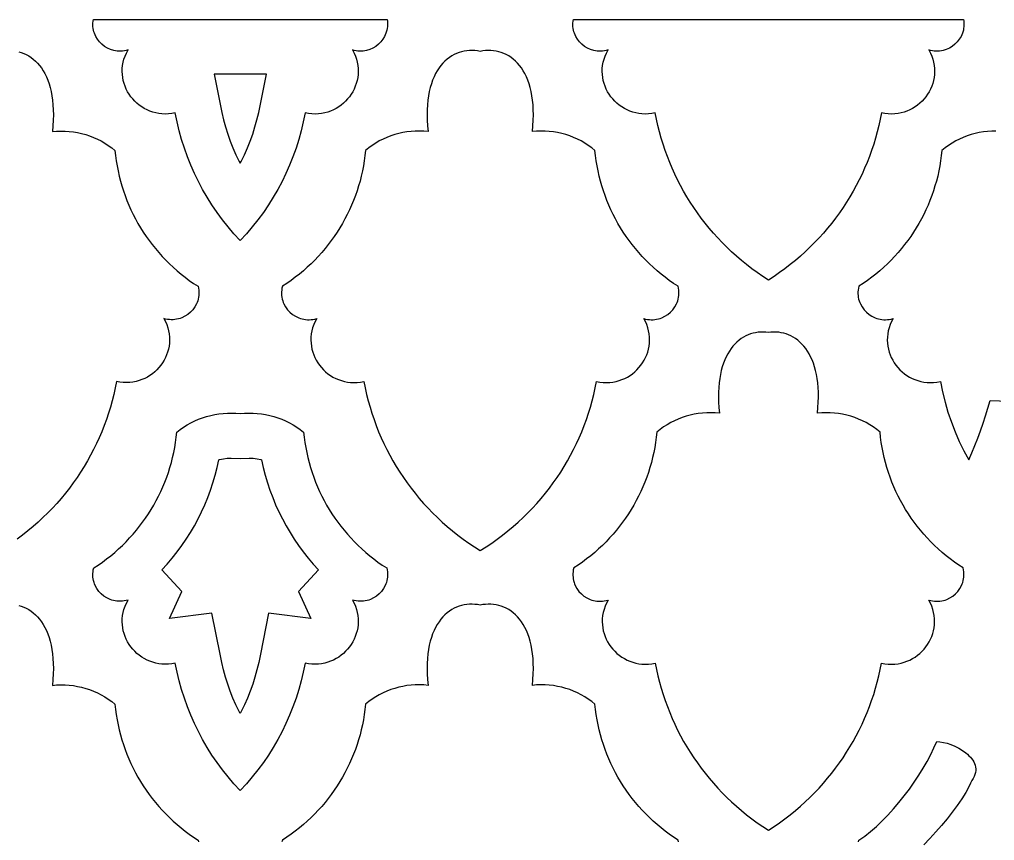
# Model space of a CAD drawing. Extents: x 50 to 3710, y -977 to -877.
# Drawn here: x 2339.7 to 2404.8, y -931.9 to -877.1 of the extents above; entities that cross this region are included whole.
import ezdxf

# ---------------------------------------------------------------- set-up
doc = ezdxf.new("R2010")
doc.units = 0
doc.layers.add('LAYER_1', color=18, linetype='CONTINUOUS')

msp = doc.modelspace()

# ---------------------------------------------------------------- linework, layer by layer
at = {"layer": 'LAYER_1'}
for points in [[(2354.417, -891.842), (2354.003, -891.391), (2353.608, -890.928), (2353.231, -890.452), (2352.872, -889.964), (2352.532, -889.464), (2352.211, -888.953), (2351.908, -888.431), (2351.626, -887.899), (2351.363, -887.356), (2351.119, -886.805), (2350.896, -886.244), (2350.692, -885.675), (2350.509, -885.098), (2350.347, -884.513), (2350.206, -883.921), (2350.085, -883.322), (2349.857, -883.364), (2349.633, -883.389), (2349.412, -883.396), (2349.196, -883.387), (2348.985, -883.362), (2348.779, -883.322), (2348.579, -883.268), (2348.385, -883.2), (2348.198, -883.119), (2348.018, -883.025), (2347.846, -882.92), (2347.683, -882.803), (2347.528, -882.675), (2347.382, -882.538), (2347.247, -882.392), (2347.122, -882.237), (2347.007, -882.074), (2346.904, -881.904), (2346.813, -881.727), (2346.734, -881.544), (2346.668, -881.356), (2346.615, -881.163), (2346.576, -880.966), (2346.552, -880.766), (2346.542, -880.563), (2346.547, -880.358), (2346.569, -880.151), (2346.606, -879.944), (2346.661, -879.736), (2346.733, -879.529), (2346.822, -879.323), (2346.93, -879.119), (2346.807, -879.152), (2346.685, -879.176), (2346.564, -879.191), (2346.443, -879.199), (2346.325, -879.198), (2346.207, -879.19), (2345.979, -879.151), (2345.761, -879.085), (2345.555, -878.992), (2345.363, -878.876), (2345.187, -878.738), (2345.029, -878.58), (2344.892, -878.404), (2344.778, -878.213), (2344.688, -878.007), (2344.653, -877.899), (2344.625, -877.789), (2344.604, -877.676), (2344.59, -877.561), (2344.585, -877.444), (2344.587, -877.325), (2344.598, -877.205), (2344.617, -877.083), (2354.417, -877.083), (2364.217, -877.083), (2364.236, -877.205), (2364.247, -877.325), (2364.249, -877.444), (2364.244, -877.561), (2364.23, -877.676), (2364.209, -877.789), (2364.146, -878.007), (2364.056, -878.213), (2363.942, -878.404), (2363.805, -878.58), (2363.647, -878.738), (2363.471, -878.876), (2363.279, -878.992), (2363.073, -879.085), (2362.855, -879.151), (2362.742, -879.174), (2362.627, -879.19), (2362.51, -879.198), (2362.391, -879.199), (2362.27, -879.191), (2362.149, -879.176), (2362.027, -879.152), (2361.904, -879.119), (2362.012, -879.323), (2362.101, -879.529), (2362.173, -879.736), (2362.228, -879.944), (2362.265, -880.151), (2362.287, -880.358), (2362.292, -880.563), (2362.282, -880.766), (2362.258, -880.966), (2362.219, -881.163), (2362.166, -881.356), (2362.1, -881.544), (2362.021, -881.727), (2361.93, -881.904), (2361.827, -882.074), (2361.712, -882.237), (2361.587, -882.392), (2361.452, -882.538), (2361.306, -882.675), (2361.152, -882.803), (2360.988, -882.92), (2360.816, -883.025), (2360.636, -883.119), (2360.449, -883.2), (2360.255, -883.268), (2360.055, -883.322), (2359.849, -883.362), (2359.638, -883.387), (2359.422, -883.396), (2359.201, -883.389), (2358.977, -883.364), (2358.749, -883.322), (2358.629, -883.921), (2358.487, -884.513), (2358.325, -885.098), (2358.142, -885.675), (2357.939, -886.244), (2357.715, -886.805), (2357.472, -887.356), (2357.208, -887.899), (2356.926, -888.431), (2356.624, -888.953), (2356.302, -889.464), (2355.962, -889.964), (2355.603, -890.452), (2355.226, -890.928), (2354.831, -891.391)], [(2389.667, -894.488), (2389.29, -894.241), (2388.922, -893.985), (2388.562, -893.722), (2388.211, -893.451), (2387.868, -893.172), (2387.534, -892.885), (2387.208, -892.591), (2386.892, -892.29), (2386.584, -891.982), (2386.285, -891.667), (2385.995, -891.345), (2385.714, -891.017), (2385.442, -890.682), (2385.18, -890.341), (2384.926, -889.994), (2384.682, -889.641), (2384.448, -889.283), (2384.223, -888.918), (2384.008, -888.548), (2383.802, -888.173), (2383.606, -887.793), (2383.42, -887.408), (2383.244, -887.019), (2383.078, -886.624), (2382.922, -886.225), (2382.776, -885.822), (2382.641, -885.415), (2382.516, -885.004), (2382.401, -884.589), (2382.296, -884.17), (2382.202, -883.748), (2382.119, -883.322), (2381.891, -883.364), (2381.667, -883.389), (2381.446, -883.396), (2381.23, -883.387), (2381.019, -883.362), (2380.813, -883.322), (2380.613, -883.268), (2380.419, -883.2), (2380.232, -883.119), (2380.052, -883.025), (2379.88, -882.92), (2379.717, -882.803), (2379.562, -882.675), (2379.416, -882.538), (2379.281, -882.392), (2379.156, -882.237), (2379.041, -882.074), (2378.938, -881.904), (2378.847, -881.727), (2378.768, -881.544), (2378.702, -881.356), (2378.649, -881.163), (2378.61, -880.966), (2378.586, -880.766), (2378.576, -880.563), (2378.581, -880.358), (2378.603, -880.151), (2378.64, -879.944), (2378.695, -879.736), (2378.767, -879.529), (2378.856, -879.323), (2378.964, -879.119), (2378.841, -879.152), (2378.719, -879.176), (2378.598, -879.191), (2378.477, -879.199), (2378.358, -879.198), (2378.241, -879.19), (2378.013, -879.151), (2377.795, -879.085), (2377.589, -878.992), (2377.397, -878.876), (2377.221, -878.738), (2377.063, -878.58), (2376.926, -878.404), (2376.812, -878.213), (2376.722, -878.007), (2376.687, -877.899), (2376.659, -877.789), (2376.638, -877.676), (2376.624, -877.561), (2376.619, -877.444), (2376.621, -877.325), (2376.632, -877.205), (2376.651, -877.083), (2402.683, -877.083), (2402.702, -877.205), (2402.712, -877.325), (2402.715, -877.444), (2402.709, -877.561), (2402.696, -877.676), (2402.675, -877.789), (2402.612, -878.007), (2402.522, -878.213), (2402.407, -878.404), (2402.27, -878.58), (2402.113, -878.738), (2401.937, -878.876), (2401.745, -878.992), (2401.539, -879.085), (2401.32, -879.151), (2401.207, -879.174), (2401.092, -879.19), (2400.975, -879.198), (2400.856, -879.199), (2400.736, -879.191), (2400.615, -879.176), (2400.492, -879.152), (2400.369, -879.119), (2400.477, -879.323), (2400.567, -879.529), (2400.639, -879.736), (2400.693, -879.944), (2400.731, -880.151), (2400.752, -880.358), (2400.758, -880.563), (2400.748, -880.766), (2400.723, -880.966), (2400.684, -881.163), (2400.632, -881.356), (2400.566, -881.544), (2400.487, -881.727), (2400.395, -881.904), (2400.292, -882.074), (2400.178, -882.237), (2400.053, -882.392), (2399.917, -882.538), (2399.772, -882.675), (2399.617, -882.803), (2399.453, -882.92), (2399.282, -883.025), (2399.102, -883.119), (2398.915, -883.2), (2398.721, -883.268), (2398.521, -883.322), (2398.315, -883.362), (2398.103, -883.387), (2397.887, -883.396), (2397.667, -883.389), (2397.442, -883.364), (2397.214, -883.322), (2397.131, -883.748), (2397.037, -884.17), (2396.933, -884.589), (2396.818, -885.004), (2396.693, -885.415), (2396.557, -885.822), (2396.411, -886.225), (2396.255, -886.624), (2396.089, -887.019), (2395.913, -887.408), (2395.727, -887.793), (2395.531, -888.173), (2395.326, -888.548), (2395.11, -888.918), (2394.886, -889.283), (2394.651, -889.641), (2394.407, -889.994), (2394.154, -890.341), (2393.891, -890.682), (2393.62, -891.017), (2393.339, -891.345), (2393.049, -891.667), (2392.75, -891.982), (2392.442, -892.29), (2392.125, -892.591), (2391.8, -892.885), (2391.465, -893.172), (2391.122, -893.451), (2390.771, -893.722), (2390.411, -893.985), (2390.043, -894.241)], [(2370.434, -879.212), (2370.256, -879.18), (2370.077, -879.159), (2369.898, -879.15), (2369.72, -879.152), (2369.543, -879.167), (2369.368, -879.193), (2369.195, -879.232), (2369.025, -879.283), (2368.857, -879.347), (2368.693, -879.423), (2368.533, -879.512), (2368.378, -879.614), (2368.227, -879.729), (2368.082, -879.857), (2367.943, -879.999), (2367.811, -880.154), (2367.685, -880.322), (2367.566, -880.504), (2367.456, -880.7), (2367.354, -880.91), (2367.26, -881.134), (2367.176, -881.373), (2367.102, -881.625), (2367.038, -881.893), (2366.984, -882.174), (2366.942, -882.471), (2366.912, -882.783), (2366.893, -883.109), (2366.887, -883.451), (2366.895, -883.808), (2366.916, -884.181), (2366.951, -884.569), (2366.668, -884.544), (2366.385, -884.534), (2366.104, -884.538), (2365.824, -884.556), (2365.545, -884.588), (2365.27, -884.634), (2364.997, -884.694), (2364.729, -884.768), (2364.464, -884.855), (2364.204, -884.956), (2363.95, -885.069), (2363.701, -885.196), (2363.458, -885.335), (2363.223, -885.488), (2362.994, -885.652), (2362.774, -885.829), (2362.738, -886.175), (2362.692, -886.519), (2362.637, -886.86), (2362.571, -887.199), (2362.496, -887.535), (2362.412, -887.868), (2362.318, -888.198), (2362.214, -888.524), (2362.102, -888.847), (2361.981, -889.167), (2361.85, -889.482), (2361.711, -889.794), (2361.563, -890.101), (2361.406, -890.404), (2361.241, -890.702), (2361.067, -890.995), (2360.886, -891.284), (2360.695, -891.567), (2360.497, -891.845), (2360.291, -892.118), (2360.077, -892.385), (2359.855, -892.646), (2359.626, -892.902), (2359.389, -893.151), (2359.144, -893.393), (2358.892, -893.629), (2358.633, -893.859), (2358.367, -894.082), (2358.094, -894.297), (2357.814, -894.505), (2357.527, -894.706), (2357.233, -894.9), (2357.205, -895.026), (2357.187, -895.151), (2357.177, -895.274), (2357.176, -895.396), (2357.183, -895.517), (2357.199, -895.634), (2357.223, -895.75), (2357.254, -895.863), (2357.292, -895.972), (2357.337, -896.079), (2357.447, -896.281), (2357.582, -896.466), (2357.739, -896.634), (2357.916, -896.78), (2358.111, -896.904), (2358.321, -897.003), (2358.431, -897.043), (2358.544, -897.075), (2358.66, -897.1), (2358.778, -897.118), (2358.898, -897.128), (2359.02, -897.13), (2359.144, -897.123), (2359.269, -897.108), (2359.395, -897.083), (2359.521, -897.05), (2359.413, -897.254), (2359.324, -897.46), (2359.252, -897.667), (2359.197, -897.874), (2359.16, -898.082), (2359.138, -898.288), (2359.133, -898.493), (2359.142, -898.696), (2359.167, -898.897), (2359.206, -899.094), (2359.259, -899.286), (2359.325, -899.475), (2359.404, -899.657), (2359.495, -899.834), (2359.598, -900.005), (2359.712, -900.167), (2359.838, -900.322), (2359.973, -900.469), (2360.119, -900.606), (2360.273, -900.733), (2360.437, -900.85), (2360.609, -900.956), (2360.789, -901.049), (2360.976, -901.13), (2361.169, -901.199), (2361.37, -901.253), (2361.576, -901.293), (2361.787, -901.318), (2362.003, -901.327), (2362.224, -901.319), (2362.448, -901.295), (2362.676, -901.253), (2362.761, -901.686), (2362.856, -902.115), (2362.963, -902.541), (2363.081, -902.962), (2363.209, -903.38), (2363.348, -903.794), (2363.497, -904.204), (2363.657, -904.609), (2363.828, -905.01), (2364.008, -905.405), (2364.199, -905.796), (2364.401, -906.182), (2364.612, -906.562), (2364.833, -906.937), (2365.064, -907.306), (2365.305, -907.669), (2365.556, -908.027), (2365.817, -908.378), (2366.087, -908.723), (2366.366, -909.061), (2366.655, -909.393), (2366.954, -909.718), (2367.261, -910.035), (2367.578, -910.346), (2367.904, -910.649), (2368.239, -910.945), (2368.583, -911.233), (2368.936, -911.513), (2369.297, -911.785), (2369.668, -912.048), (2370.047, -912.304), (2370.434, -912.551), (2370.821, -912.304), (2371.2, -912.048), (2371.571, -911.785), (2371.932, -911.513), (2372.285, -911.233), (2372.629, -910.945), (2372.964, -910.649), (2373.29, -910.346), (2373.607, -910.035), (2373.914, -909.718), (2374.213, -909.393), (2374.502, -909.061), (2374.781, -908.723), (2375.051, -908.378), (2375.312, -908.027), (2375.563, -907.669), (2375.804, -907.306), (2376.035, -906.937), (2376.256, -906.562), (2376.467, -906.182), (2376.669, -905.796), (2376.86, -905.405), (2377.04, -905.01), (2377.211, -904.609), (2377.371, -904.204), (2377.52, -903.794), (2377.659, -903.38), (2377.787, -902.962), (2377.905, -902.541), (2378.012, -902.115), (2378.107, -901.686), (2378.192, -901.253), (2378.42, -901.295), (2378.644, -901.319), (2378.865, -901.327), (2379.081, -901.318), (2379.292, -901.293), (2379.498, -901.253), (2379.699, -901.199), (2379.892, -901.13), (2380.08, -901.049), (2380.259, -900.956), (2380.431, -900.85), (2380.595, -900.733), (2380.749, -900.606), (2380.895, -900.469), (2381.03, -900.322), (2381.156, -900.167), (2381.27, -900.005), (2381.373, -899.834), (2381.464, -899.657), (2381.543, -899.475), (2381.609, -899.286), (2381.662, -899.094), (2381.701, -898.897), (2381.726, -898.696), (2381.735, -898.493), (2381.73, -898.288), (2381.709, -898.082), (2381.671, -897.874), (2381.616, -897.667), (2381.545, -897.46), (2381.455, -897.254), (2381.347, -897.05), (2381.473, -897.083), (2381.599, -897.108), (2381.724, -897.123), (2381.848, -897.13), (2381.97, -897.128), (2382.09, -897.118), (2382.208, -897.1), (2382.324, -897.075), (2382.437, -897.043), (2382.547, -897.003), (2382.757, -896.904), (2382.952, -896.78), (2383.129, -896.634), (2383.286, -896.466), (2383.421, -896.281), (2383.531, -896.079), (2383.576, -895.972), (2383.615, -895.863), (2383.646, -895.75), (2383.669, -895.634), (2383.685, -895.517), (2383.692, -895.396), (2383.691, -895.274), (2383.681, -895.151), (2383.663, -895.026), (2383.635, -894.9), (2383.341, -894.706), (2383.054, -894.505), (2382.774, -894.297), (2382.501, -894.082), (2382.235, -893.859), (2381.976, -893.629), (2381.724, -893.393), (2381.48, -893.151), (2381.242, -892.902), (2381.013, -892.646), (2380.791, -892.385), (2380.577, -892.118), (2380.371, -891.845), (2380.173, -891.567), (2379.983, -891.284), (2379.801, -890.995), (2379.627, -890.702), (2379.462, -890.404), (2379.305, -890.101), (2379.157, -889.794), (2379.018, -889.482), (2378.887, -889.167), (2378.766, -888.847), (2378.654, -888.524), (2378.55, -888.198), (2378.456, -887.868), (2378.372, -887.535), (2378.297, -887.199), (2378.231, -886.86), (2378.176, -886.519), (2378.13, -886.175), (2378.094, -885.829), (2377.874, -885.652), (2377.645, -885.488), (2377.41, -885.335), (2377.167, -885.196), (2376.919, -885.069), (2376.664, -884.956), (2376.404, -884.855), (2376.139, -884.768), (2375.871, -884.694), (2375.598, -884.634), (2375.323, -884.588), (2375.044, -884.556), (2374.764, -884.538), (2374.483, -884.534), (2374.2, -884.544), (2373.917, -884.569), (2373.952, -884.181), (2373.973, -883.808), (2373.981, -883.451), (2373.975, -883.109), (2373.957, -882.783), (2373.926, -882.471), (2373.884, -882.174), (2373.83, -881.893), (2373.766, -881.625), (2373.692, -881.373), (2373.608, -881.134), (2373.514, -880.91), (2373.412, -880.7), (2373.302, -880.504), (2373.183, -880.322), (2373.057, -880.154), (2372.925, -879.999), (2372.786, -879.857), (2372.641, -879.729), (2372.49, -879.614), (2372.335, -879.512), (2372.175, -879.423), (2372.011, -879.347), (2371.843, -879.283), (2371.673, -879.232), (2371.5, -879.193), (2371.325, -879.167), (2371.148, -879.152), (2370.97, -879.15), (2370.791, -879.159), (2370.613, -879.18)], [(2370.434, -879.212), (2370.256, -879.18), (2370.077, -879.159), (2369.898, -879.15), (2369.72, -879.152), (2369.543, -879.167), (2369.368, -879.193), (2369.195, -879.232), (2369.025, -879.283), (2368.857, -879.347), (2368.693, -879.423), (2368.533, -879.512), (2368.378, -879.614), (2368.227, -879.729), (2368.082, -879.857), (2367.943, -879.999), (2367.811, -880.154), (2367.685, -880.322), (2367.566, -880.504), (2367.456, -880.7), (2367.354, -880.91), (2367.26, -881.134), (2367.176, -881.373), (2367.102, -881.625), (2367.038, -881.893), (2366.984, -882.174), (2366.942, -882.471), (2366.912, -882.783), (2366.893, -883.109), (2366.887, -883.451), (2366.895, -883.808), (2366.916, -884.181), (2366.951, -884.569), (2366.668, -884.544), (2366.385, -884.534), (2366.104, -884.538), (2365.824, -884.556), (2365.545, -884.588), (2365.27, -884.634), (2364.997, -884.694), (2364.729, -884.768), (2364.464, -884.855), (2364.204, -884.956), (2363.95, -885.069), (2363.701, -885.196), (2363.458, -885.335), (2363.223, -885.488), (2362.994, -885.652), (2362.774, -885.829), (2362.738, -886.175), (2362.692, -886.519), (2362.637, -886.86), (2362.571, -887.199), (2362.496, -887.535), (2362.412, -887.868), (2362.318, -888.198), (2362.214, -888.524), (2362.102, -888.847), (2361.981, -889.167), (2361.85, -889.482), (2361.711, -889.794), (2361.563, -890.101), (2361.406, -890.404), (2361.241, -890.702), (2361.067, -890.995), (2360.886, -891.284), (2360.695, -891.567), (2360.497, -891.845), (2360.291, -892.118), (2360.077, -892.385), (2359.855, -892.646), (2359.626, -892.902), (2359.389, -893.151), (2359.144, -893.393), (2358.892, -893.629), (2358.633, -893.859), (2358.367, -894.082), (2358.094, -894.297), (2357.814, -894.505), (2357.527, -894.706), (2357.233, -894.9), (2357.205, -895.026), (2357.187, -895.151), (2357.177, -895.274), (2357.176, -895.396), (2357.183, -895.517), (2357.199, -895.634), (2357.223, -895.75), (2357.254, -895.863), (2357.292, -895.972), (2357.337, -896.079), (2357.447, -896.281), (2357.582, -896.466), (2357.739, -896.634), (2357.916, -896.78), (2358.111, -896.904), (2358.321, -897.003), (2358.431, -897.043), (2358.544, -897.075), (2358.66, -897.1), (2358.778, -897.118), (2358.898, -897.128), (2359.02, -897.13), (2359.144, -897.123), (2359.269, -897.108), (2359.395, -897.083), (2359.521, -897.05), (2359.413, -897.254), (2359.324, -897.46), (2359.252, -897.667), (2359.197, -897.874), (2359.16, -898.082), (2359.138, -898.288), (2359.133, -898.493), (2359.142, -898.696), (2359.167, -898.897), (2359.206, -899.094), (2359.259, -899.286), (2359.325, -899.475), (2359.404, -899.657), (2359.495, -899.834), (2359.598, -900.005), (2359.712, -900.167), (2359.838, -900.322), (2359.973, -900.469), (2360.119, -900.606), (2360.273, -900.733), (2360.437, -900.85), (2360.609, -900.956), (2360.789, -901.049), (2360.976, -901.13), (2361.169, -901.199), (2361.37, -901.253), (2361.576, -901.293), (2361.787, -901.318), (2362.003, -901.327), (2362.224, -901.319), (2362.448, -901.295), (2362.676, -901.253), (2362.761, -901.686), (2362.856, -902.115), (2362.963, -902.541), (2363.081, -902.962), (2363.209, -903.38), (2363.348, -903.794), (2363.497, -904.204), (2363.657, -904.609), (2363.828, -905.01), (2364.008, -905.405), (2364.199, -905.796), (2364.401, -906.182), (2364.612, -906.562), (2364.833, -906.937), (2365.064, -907.306), (2365.305, -907.669), (2365.556, -908.027), (2365.817, -908.378), (2366.087, -908.723), (2366.366, -909.061), (2366.655, -909.393), (2366.954, -909.718), (2367.261, -910.035), (2367.578, -910.346), (2367.904, -910.649), (2368.239, -910.945), (2368.583, -911.233), (2368.936, -911.513), (2369.297, -911.785), (2369.668, -912.048), (2370.047, -912.304), (2370.434, -912.551), (2370.821, -912.304), (2371.2, -912.048), (2371.571, -911.785), (2371.932, -911.513), (2372.285, -911.233), (2372.629, -910.945), (2372.964, -910.649), (2373.29, -910.346), (2373.607, -910.035), (2373.914, -909.718), (2374.213, -909.393), (2374.502, -909.061), (2374.781, -908.723), (2375.051, -908.378), (2375.312, -908.027), (2375.563, -907.669), (2375.804, -907.306), (2376.035, -906.937), (2376.256, -906.562), (2376.467, -906.182), (2376.669, -905.796), (2376.86, -905.405), (2377.04, -905.01), (2377.211, -904.609), (2377.371, -904.204), (2377.52, -903.794), (2377.659, -903.38), (2377.787, -902.962), (2377.905, -902.541), (2378.012, -902.115), (2378.107, -901.686), (2378.192, -901.253), (2378.42, -901.295), (2378.644, -901.319), (2378.865, -901.327), (2379.081, -901.318), (2379.292, -901.293), (2379.498, -901.253), (2379.699, -901.199), (2379.892, -901.13), (2380.08, -901.049), (2380.259, -900.956), (2380.431, -900.85), (2380.595, -900.733), (2380.749, -900.606), (2380.895, -900.469), (2381.03, -900.322), (2381.156, -900.167), (2381.27, -900.005), (2381.373, -899.834), (2381.464, -899.657), (2381.543, -899.475), (2381.609, -899.286), (2381.662, -899.094), (2381.701, -898.897), (2381.726, -898.696), (2381.735, -898.493), (2381.73, -898.288), (2381.709, -898.082), (2381.671, -897.874), (2381.616, -897.667), (2381.545, -897.46), (2381.455, -897.254), (2381.347, -897.05), (2381.473, -897.083), (2381.599, -897.108), (2381.724, -897.123), (2381.848, -897.13), (2381.97, -897.128), (2382.09, -897.118), (2382.208, -897.1), (2382.324, -897.075), (2382.437, -897.043), (2382.547, -897.003), (2382.757, -896.904), (2382.952, -896.78), (2383.129, -896.634), (2383.286, -896.466), (2383.421, -896.281), (2383.531, -896.079), (2383.576, -895.972), (2383.615, -895.863), (2383.646, -895.75), (2383.669, -895.634), (2383.685, -895.517), (2383.692, -895.396), (2383.691, -895.274), (2383.681, -895.151), (2383.663, -895.026), (2383.635, -894.9), (2383.341, -894.706), (2383.054, -894.505), (2382.774, -894.297), (2382.501, -894.082), (2382.235, -893.859), (2381.976, -893.629), (2381.724, -893.393), (2381.48, -893.151), (2381.242, -892.902), (2381.013, -892.646), (2380.791, -892.385), (2380.577, -892.118), (2380.371, -891.845), (2380.173, -891.567), (2379.983, -891.284), (2379.801, -890.995), (2379.627, -890.702), (2379.462, -890.404), (2379.305, -890.101), (2379.157, -889.794), (2379.018, -889.482), (2378.887, -889.167), (2378.766, -888.847), (2378.654, -888.524), (2378.55, -888.198), (2378.456, -887.868), (2378.372, -887.535), (2378.297, -887.199), (2378.231, -886.86), (2378.176, -886.519), (2378.13, -886.175), (2378.094, -885.829), (2377.874, -885.652), (2377.645, -885.488), (2377.41, -885.335), (2377.167, -885.196), (2376.919, -885.069), (2376.664, -884.956), (2376.404, -884.855), (2376.139, -884.768), (2375.871, -884.694), (2375.598, -884.634), (2375.323, -884.588), (2375.044, -884.556), (2374.764, -884.538), (2374.483, -884.534), (2374.2, -884.544), (2373.917, -884.569), (2373.952, -884.181), (2373.973, -883.808), (2373.981, -883.451), (2373.975, -883.109), (2373.957, -882.783), (2373.926, -882.471), (2373.884, -882.174), (2373.83, -881.893), (2373.766, -881.625), (2373.692, -881.373), (2373.608, -881.134), (2373.514, -880.91), (2373.412, -880.7), (2373.302, -880.504), (2373.183, -880.322), (2373.057, -880.154), (2372.925, -879.999), (2372.786, -879.857), (2372.641, -879.729), (2372.49, -879.614), (2372.335, -879.512), (2372.175, -879.423), (2372.011, -879.347), (2371.843, -879.283), (2371.673, -879.232), (2371.5, -879.193), (2371.325, -879.167), (2371.148, -879.152), (2370.97, -879.15), (2370.791, -879.159), (2370.613, -879.18)], [(2354.417, -886.682), (2354.485, -886.556), (2354.701, -886.111), (2354.901, -885.658), (2355.085, -885.198), (2355.252, -884.73), (2355.402, -884.255), (2355.536, -883.773), (2355.652, -883.285), (2355.762, -882.739), (2356.165, -880.737), (2354.417, -880.737), (2352.669, -880.737), (2353.072, -882.739), (2353.182, -883.285), (2353.298, -883.773), (2353.432, -884.255), (2353.583, -884.73), (2353.75, -885.198), (2353.933, -885.658), (2354.133, -886.111), (2354.349, -886.556)], [(2389.667, -931.222), (2390.043, -930.975), (2390.411, -930.72), (2390.771, -930.456), (2391.123, -930.185), (2391.465, -929.906), (2391.8, -929.62), (2392.125, -929.326), (2392.442, -929.025), (2392.75, -928.717), (2393.049, -928.402), (2393.339, -928.08), (2393.62, -927.751), (2393.892, -927.417), (2394.154, -927.076), (2394.407, -926.729), (2394.651, -926.376), (2394.886, -926.017), (2395.111, -925.653), (2395.326, -925.283), (2395.532, -924.908), (2395.727, -924.528), (2395.913, -924.143), (2396.089, -923.753), (2396.255, -923.359), (2396.411, -922.96), (2396.557, -922.557), (2396.693, -922.149), (2396.818, -921.738), (2396.933, -921.323), (2397.038, -920.904), (2397.131, -920.482), (2397.215, -920.057), (2397.442, -920.099), (2397.667, -920.123), (2397.887, -920.131), (2398.104, -920.121), (2398.315, -920.097), (2398.521, -920.057), (2398.721, -920.002), (2398.915, -919.934), (2399.102, -919.853), (2399.282, -919.759), (2399.454, -919.654), (2399.617, -919.537), (2399.772, -919.41), (2399.917, -919.273), (2400.053, -919.126), (2400.178, -918.971), (2400.293, -918.808), (2400.396, -918.638), (2400.487, -918.461), (2400.566, -918.279), (2400.632, -918.09), (2400.685, -917.898), (2400.724, -917.701), (2400.748, -917.5), (2400.758, -917.297), (2400.752, -917.092), (2400.731, -916.886), (2400.693, -916.678), (2400.639, -916.471), (2400.567, -916.264), (2400.477, -916.058), (2400.369, -915.854), (2400.496, -915.887), (2400.622, -915.911), (2400.747, -915.927), (2400.87, -915.933), (2400.992, -915.932), (2401.113, -915.922), (2401.231, -915.904), (2401.346, -915.879), (2401.459, -915.847), (2401.57, -915.807), (2401.78, -915.708), (2401.974, -915.584), (2402.151, -915.438), (2402.308, -915.27), (2402.443, -915.085), (2402.553, -914.883), (2402.599, -914.776), (2402.637, -914.666), (2402.668, -914.554), (2402.691, -914.438), (2402.707, -914.32), (2402.715, -914.2), (2402.714, -914.078), (2402.704, -913.955), (2402.685, -913.83), (2402.657, -913.704), (2402.364, -913.51), (2402.077, -913.309), (2401.797, -913.101), (2401.524, -912.886), (2401.257, -912.663), (2400.998, -912.433), (2400.747, -912.197), (2400.502, -911.954), (2400.265, -911.705), (2400.035, -911.45), (2399.814, -911.189), (2399.6, -910.922), (2399.393, -910.649), (2399.195, -910.371), (2399.005, -910.088), (2398.823, -909.799), (2398.65, -909.506), (2398.484, -909.207), (2398.328, -908.905), (2398.18, -908.597), (2398.04, -908.286), (2397.91, -907.971), (2397.789, -907.651), (2397.676, -907.328), (2397.573, -907.002), (2397.479, -906.672), (2397.394, -906.339), (2397.319, -906.003), (2397.254, -905.664), (2397.198, -905.323), (2397.152, -904.979), (2397.116, -904.633), (2396.896, -904.456), (2396.668, -904.291), (2396.432, -904.139), (2396.19, -904), (2395.941, -903.873), (2395.686, -903.76), (2395.427, -903.659), (2395.162, -903.572), (2394.893, -903.498), (2394.621, -903.438), (2394.345, -903.392), (2394.067, -903.36), (2393.787, -903.341), (2393.505, -903.338), (2393.223, -903.348), (2392.94, -903.373), (2392.974, -902.999), (2392.995, -902.639), (2393.003, -902.294), (2392.999, -901.963), (2392.983, -901.646), (2392.956, -901.343), (2392.918, -901.053), (2392.87, -900.778), (2392.811, -900.516), (2392.743, -900.268), (2392.666, -900.033), (2392.579, -899.811), (2392.485, -899.603), (2392.382, -899.407), (2392.272, -899.225), (2392.155, -899.055), (2392.031, -898.898), (2391.901, -898.753), (2391.765, -898.621), (2391.624, -898.501), (2391.478, -898.394), (2391.327, -898.298), (2391.173, -898.215), (2391.014, -898.143), (2390.853, -898.083), (2390.688, -898.034), (2390.521, -897.997), (2390.353, -897.971), (2390.182, -897.957), (2390.011, -897.953), (2389.839, -897.961), (2389.667, -897.979), (2389.495, -897.961), (2389.323, -897.953), (2389.151, -897.957), (2388.981, -897.971), (2388.812, -897.997), (2388.646, -898.034), (2388.481, -898.083), (2388.32, -898.143), (2388.161, -898.215), (2388.006, -898.298), (2387.856, -898.394), (2387.71, -898.501), (2387.568, -898.621), (2387.433, -898.753), (2387.303, -898.898), (2387.179, -899.055), (2387.062, -899.225), (2386.952, -899.407), (2386.849, -899.603), (2386.754, -899.811), (2386.668, -900.033), (2386.591, -900.268), (2386.522, -900.516), (2386.464, -900.778), (2386.415, -901.053), (2386.377, -901.343), (2386.35, -901.646), (2386.335, -901.963), (2386.331, -902.294), (2386.339, -902.639), (2386.36, -902.999), (2386.394, -903.373), (2386.111, -903.348), (2385.829, -903.338), (2385.547, -903.341), (2385.267, -903.36), (2384.989, -903.392), (2384.713, -903.438), (2384.441, -903.498), (2384.172, -903.572), (2383.907, -903.659), (2383.647, -903.76), (2383.393, -903.873), (2383.144, -904), (2382.901, -904.139), (2382.666, -904.291), (2382.438, -904.456), (2382.217, -904.633), (2382.181, -904.979), (2382.135, -905.323), (2382.08, -905.664), (2382.014, -906.003), (2381.939, -906.339), (2381.855, -906.672), (2381.761, -907.002), (2381.658, -907.328), (2381.545, -907.651), (2381.424, -907.971), (2381.293, -908.286), (2381.154, -908.597), (2381.006, -908.905), (2380.849, -909.207), (2380.684, -909.506), (2380.511, -909.799), (2380.329, -910.088), (2380.139, -910.371), (2379.94, -910.649), (2379.734, -910.922), (2379.52, -911.189), (2379.298, -911.45), (2379.069, -911.705), (2378.832, -911.954), (2378.587, -912.197), (2378.335, -912.433), (2378.076, -912.663), (2377.81, -912.886), (2377.537, -913.101), (2377.257, -913.309), (2376.97, -913.51), (2376.676, -913.704), (2376.648, -913.83), (2376.63, -913.955), (2376.62, -914.078), (2376.619, -914.2), (2376.627, -914.32), (2376.642, -914.438), (2376.666, -914.554), (2376.697, -914.666), (2376.735, -914.776), (2376.78, -914.883), (2376.891, -915.085), (2377.025, -915.27), (2377.183, -915.438), (2377.36, -915.584), (2377.554, -915.708), (2377.764, -915.807), (2377.874, -915.847), (2377.987, -915.879), (2378.103, -915.904), (2378.221, -915.922), (2378.341, -915.932), (2378.463, -915.933), (2378.587, -915.927), (2378.712, -915.911), (2378.838, -915.887), (2378.964, -915.854), (2378.856, -916.058), (2378.767, -916.264), (2378.695, -916.471), (2378.64, -916.678), (2378.603, -916.886), (2378.581, -917.092), (2378.576, -917.297), (2378.586, -917.5), (2378.61, -917.701), (2378.649, -917.898), (2378.702, -918.09), (2378.768, -918.279), (2378.847, -918.461), (2378.938, -918.638), (2379.041, -918.808), (2379.156, -918.971), (2379.281, -919.126), (2379.416, -919.273), (2379.562, -919.41), (2379.717, -919.537), (2379.88, -919.654), (2380.052, -919.759), (2380.232, -919.853), (2380.419, -919.934), (2380.613, -920.002), (2380.813, -920.057), (2381.019, -920.097), (2381.23, -920.121), (2381.446, -920.131), (2381.667, -920.123), (2381.891, -920.099), (2382.119, -920.057), (2382.202, -920.482), (2382.296, -920.904), (2382.401, -921.323), (2382.516, -921.738), (2382.641, -922.149), (2382.776, -922.557), (2382.922, -922.96), (2383.078, -923.359), (2383.244, -923.753), (2383.42, -924.143), (2383.606, -924.528), (2383.802, -924.908), (2384.008, -925.283), (2384.223, -925.653), (2384.448, -926.017), (2384.682, -926.376), (2384.926, -926.729), (2385.18, -927.076), (2385.442, -927.417), (2385.714, -927.751), (2385.995, -928.08), (2386.285, -928.402), (2386.584, -928.717), (2386.892, -929.025), (2387.209, -929.326), (2387.534, -929.62), (2387.868, -929.906), (2388.211, -930.185), (2388.562, -930.456), (2388.922, -930.72), (2389.29, -930.975)], [(2354.417, -928.576), (2354.003, -928.125), (2353.608, -927.662), (2353.231, -927.186), (2352.872, -926.698), (2352.532, -926.198), (2352.211, -925.687), (2351.908, -925.165), (2351.626, -924.633), (2351.362, -924.091), (2351.119, -923.539), (2350.896, -922.978), (2350.692, -922.409), (2350.509, -921.832), (2350.347, -921.247), (2350.206, -920.655), (2350.085, -920.057), (2349.857, -920.099), (2349.633, -920.123), (2349.412, -920.131), (2349.196, -920.121), (2348.985, -920.097), (2348.779, -920.057), (2348.579, -920.002), (2348.385, -919.934), (2348.198, -919.853), (2348.018, -919.759), (2347.846, -919.654), (2347.683, -919.537), (2347.528, -919.41), (2347.382, -919.273), (2347.247, -919.126), (2347.122, -918.971), (2347.007, -918.808), (2346.904, -918.638), (2346.813, -918.461), (2346.734, -918.279), (2346.668, -918.09), (2346.615, -917.898), (2346.576, -917.701), (2346.552, -917.5), (2346.542, -917.297), (2346.547, -917.092), (2346.569, -916.886), (2346.606, -916.678), (2346.661, -916.471), (2346.733, -916.264), (2346.822, -916.058), (2346.93, -915.854), (2346.804, -915.887), (2346.678, -915.911), (2346.553, -915.927), (2346.429, -915.933), (2346.307, -915.932), (2346.187, -915.922), (2346.069, -915.904), (2345.953, -915.879), (2345.84, -915.847), (2345.73, -915.807), (2345.52, -915.708), (2345.326, -915.584), (2345.149, -915.438), (2344.992, -915.27), (2344.857, -915.085), (2344.746, -914.883), (2344.701, -914.776), (2344.663, -914.666), (2344.632, -914.554), (2344.608, -914.438), (2344.593, -914.32), (2344.585, -914.2), (2344.586, -914.078), (2344.596, -913.955), (2344.615, -913.83), (2344.642, -913.704), (2344.936, -913.51), (2345.223, -913.309), (2345.503, -913.101), (2345.776, -912.886), (2346.042, -912.663), (2346.301, -912.433), (2346.553, -912.197), (2346.798, -911.954), (2347.035, -911.705), (2347.264, -911.45), (2347.486, -911.189), (2347.7, -910.922), (2347.906, -910.649), (2348.105, -910.371), (2348.295, -910.088), (2348.477, -909.799), (2348.65, -909.506), (2348.815, -909.207), (2348.972, -908.905), (2349.12, -908.597), (2349.259, -908.286), (2349.39, -907.971), (2349.511, -907.651), (2349.624, -907.328), (2349.727, -907.002), (2349.821, -906.672), (2349.905, -906.339), (2349.98, -906.003), (2350.046, -905.664), (2350.102, -905.323), (2350.147, -904.979), (2350.183, -904.633), (2350.41, -904.46), (2350.643, -904.298), (2350.884, -904.149), (2351.131, -904.013), (2351.384, -903.889), (2351.643, -903.778), (2351.907, -903.68), (2352.175, -903.594), (2352.446, -903.522), (2352.722, -903.463), (2353, -903.418), (2353.281, -903.386), (2353.563, -903.368), (2353.847, -903.364), (2354.132, -903.374), (2354.417, -903.398), (2354.702, -903.374), (2354.987, -903.364), (2355.271, -903.368), (2355.554, -903.386), (2355.834, -903.418), (2356.112, -903.463), (2356.388, -903.522), (2356.66, -903.594), (2356.928, -903.68), (2357.191, -903.778), (2357.45, -903.889), (2357.703, -904.013), (2357.95, -904.149), (2358.191, -904.298), (2358.425, -904.46), (2358.651, -904.633), (2358.687, -904.979), (2358.733, -905.323), (2358.788, -905.664), (2358.854, -906.003), (2358.929, -906.339), (2359.013, -906.672), (2359.107, -907.002), (2359.21, -907.328), (2359.323, -907.651), (2359.444, -907.971), (2359.575, -908.286), (2359.714, -908.597), (2359.862, -908.905), (2360.019, -909.207), (2360.184, -909.506), (2360.357, -909.799), (2360.539, -910.088), (2360.729, -910.371), (2360.928, -910.649), (2361.134, -910.922), (2361.348, -911.189), (2361.57, -911.45), (2361.799, -911.705), (2362.036, -911.954), (2362.281, -912.197), (2362.533, -912.433), (2362.792, -912.663), (2363.058, -912.886), (2363.331, -913.101), (2363.611, -913.309), (2363.898, -913.51), (2364.192, -913.704), (2364.22, -913.83), (2364.238, -913.955), (2364.248, -914.078), (2364.249, -914.2), (2364.241, -914.32), (2364.226, -914.438), (2364.202, -914.554), (2364.171, -914.666), (2364.133, -914.776), (2364.088, -914.883), (2363.977, -915.085), (2363.843, -915.27), (2363.686, -915.438), (2363.509, -915.584), (2363.314, -915.708), (2363.104, -915.807), (2362.994, -915.847), (2362.881, -915.879), (2362.765, -915.904), (2362.647, -915.922), (2362.527, -915.932), (2362.405, -915.933), (2362.281, -915.927), (2362.156, -915.911), (2362.03, -915.887), (2361.904, -915.854), (2362.012, -916.058), (2362.101, -916.264), (2362.173, -916.471), (2362.228, -916.678), (2362.265, -916.886), (2362.287, -917.092), (2362.292, -917.297), (2362.282, -917.5), (2362.258, -917.701), (2362.219, -917.898), (2362.166, -918.09), (2362.1, -918.279), (2362.021, -918.461), (2361.93, -918.638), (2361.827, -918.808), (2361.712, -918.971), (2361.587, -919.126), (2361.452, -919.273), (2361.306, -919.41), (2361.152, -919.537), (2360.988, -919.654), (2360.816, -919.759), (2360.636, -919.853), (2360.449, -919.934), (2360.255, -920.002), (2360.055, -920.057), (2359.849, -920.097), (2359.638, -920.121), (2359.422, -920.131), (2359.201, -920.123), (2358.977, -920.099), (2358.749, -920.057), (2358.629, -920.655), (2358.487, -921.247), (2358.325, -921.832), (2358.142, -922.409), (2357.939, -922.978), (2357.715, -923.539), (2357.472, -924.091), (2357.208, -924.633), (2356.926, -925.165), (2356.624, -925.687), (2356.302, -926.198), (2355.962, -926.698), (2355.604, -927.186), (2355.226, -927.662), (2354.831, -928.125)], [(2354.417, -923.416), (2354.349, -923.29), (2354.133, -922.845), (2353.933, -922.392), (2353.75, -921.932), (2353.582, -921.464), (2353.432, -920.989), (2353.298, -920.508), (2353.182, -920.02), (2353.072, -919.473), (2352.521, -916.735), (2349.709, -917.08), (2350.524, -915.288), (2349.183, -913.835), (2349.539, -913.445), (2349.88, -913.044), (2350.206, -912.631), (2350.517, -912.209), (2350.812, -911.777), (2351.092, -911.335), (2351.356, -910.885), (2351.604, -910.425), (2351.836, -909.958), (2352.052, -909.483), (2352.25, -909), (2352.432, -908.511), (2352.597, -908.015), (2352.744, -907.513), (2352.874, -907.006), (2352.986, -906.493), (2353.039, -906.475), (2353.293, -906.414), (2353.552, -906.378), (2353.815, -906.368), (2354.417, -906.404), (2355.019, -906.368), (2355.282, -906.378), (2355.541, -906.414), (2355.795, -906.475), (2355.848, -906.493), (2355.96, -907.006), (2356.09, -907.513), (2356.237, -908.015), (2356.402, -908.511), (2356.584, -909), (2356.783, -909.483), (2356.998, -909.958), (2357.23, -910.425), (2357.478, -910.885), (2357.742, -911.335), (2358.022, -911.777), (2358.317, -912.209), (2358.628, -912.631), (2358.954, -913.044), (2359.295, -913.445), (2359.651, -913.835), (2358.31, -915.288), (2359.125, -917.08), (2356.313, -916.735), (2355.762, -919.473), (2355.652, -920.02), (2355.536, -920.508), (2355.402, -920.989), (2355.252, -921.464), (2355.085, -921.932), (2354.901, -922.392), (2354.701, -922.845), (2354.485, -923.29)]]:
    msp.add_lwpolyline(points, close=True, dxfattribs=at)
for points in [[(2339.639, -879.232), (2339.81, -879.283), (2339.977, -879.347), (2340.141, -879.423), (2340.301, -879.512), (2340.456, -879.614), (2340.607, -879.729), (2340.752, -879.857), (2340.891, -879.999), (2341.024, -880.154), (2341.149, -880.322), (2341.268, -880.504), (2341.378, -880.7), (2341.48, -880.91), (2341.574, -881.134), (2341.658, -881.373), (2341.732, -881.625), (2341.797, -881.893), (2341.85, -882.174), (2341.892, -882.471), (2341.923, -882.783), (2341.941, -883.109), (2341.947, -883.451), (2341.939, -883.808), (2341.918, -884.181), (2341.883, -884.569), (2342.166, -884.544), (2342.449, -884.534), (2342.73, -884.538), (2343.011, -884.556), (2343.289, -884.588), (2343.564, -884.634), (2343.837, -884.694), (2344.105, -884.768), (2344.37, -884.855), (2344.63, -884.956), (2344.885, -885.069), (2345.133, -885.196), (2345.376, -885.335), (2345.612, -885.488), (2345.84, -885.652), (2346.06, -885.829), (2346.096, -886.175), (2346.142, -886.519), (2346.198, -886.86), (2346.263, -887.199), (2346.338, -887.535), (2346.423, -887.868), (2346.516, -888.198), (2346.62, -888.524), (2346.732, -888.847), (2346.854, -889.167), (2346.984, -889.482), (2347.123, -889.794), (2347.271, -890.101), (2347.428, -890.404), (2347.593, -890.702), (2347.767, -890.995), (2347.949, -891.284), (2348.139, -891.567), (2348.337, -891.845), (2348.543, -892.118), (2348.757, -892.385), (2348.979, -892.646), (2349.209, -892.902), (2349.446, -893.151), (2349.69, -893.393), (2349.942, -893.629), (2350.201, -893.859), (2350.467, -894.082), (2350.74, -894.297), (2351.02, -894.505), (2351.307, -894.706), (2351.601, -894.9), (2351.629, -895.026), (2351.647, -895.151), (2351.657, -895.274), (2351.658, -895.396), (2351.651, -895.517), (2351.635, -895.634), (2351.612, -895.75), (2351.581, -895.863), (2351.542, -895.972), (2351.497, -896.079), (2351.387, -896.281), (2351.252, -896.466), (2351.095, -896.634), (2350.918, -896.78), (2350.723, -896.904), (2350.513, -897.003), (2350.403, -897.043), (2350.29, -897.075), (2350.174, -897.1), (2350.056, -897.118), (2349.936, -897.128), (2349.814, -897.13), (2349.69, -897.123), (2349.565, -897.108), (2349.44, -897.083), (2349.313, -897.05), (2349.421, -897.254), (2349.511, -897.46), (2349.582, -897.667), (2349.637, -897.874), (2349.675, -898.082), (2349.696, -898.288), (2349.702, -898.493), (2349.692, -898.696), (2349.667, -898.897), (2349.628, -899.094), (2349.575, -899.286), (2349.509, -899.475), (2349.43, -899.657), (2349.339, -899.834), (2349.236, -900.005), (2349.122, -900.167), (2348.996, -900.322), (2348.861, -900.469), (2348.715, -900.606), (2348.561, -900.733), (2348.397, -900.85), (2348.225, -900.956), (2348.046, -901.049), (2347.859, -901.13), (2347.665, -901.199), (2347.464, -901.253), (2347.258, -901.293), (2347.047, -901.318), (2346.831, -901.327), (2346.61, -901.319), (2346.386, -901.295), (2346.158, -901.253), (2346.073, -901.686), (2345.978, -902.115), (2345.871, -902.541), (2345.753, -902.962), (2345.625, -903.38), (2345.486, -903.794), (2345.337, -904.204), (2345.177, -904.609), (2345.006, -905.01), (2344.826, -905.405), (2344.635, -905.796), (2344.434, -906.182), (2344.222, -906.562), (2344.001, -906.937), (2343.77, -907.306), (2343.529, -907.669), (2343.278, -908.027), (2343.018, -908.378), (2342.748, -908.723), (2342.468, -909.061), (2342.179, -909.393), (2341.881, -909.718), (2341.573, -910.035), (2341.256, -910.346), (2340.93, -910.649), (2340.595, -910.945), (2340.251, -911.233), (2339.898, -911.513), (2339.537, -911.785)], [(2339.639, -879.232), (2339.81, -879.283), (2339.977, -879.347), (2340.141, -879.423), (2340.301, -879.512), (2340.456, -879.614), (2340.607, -879.729), (2340.752, -879.857), (2340.891, -879.999), (2341.024, -880.154), (2341.149, -880.322), (2341.268, -880.504), (2341.378, -880.7), (2341.48, -880.91), (2341.574, -881.134), (2341.658, -881.373), (2341.732, -881.625), (2341.797, -881.893), (2341.85, -882.174), (2341.892, -882.471), (2341.923, -882.783), (2341.941, -883.109), (2341.947, -883.451), (2341.939, -883.808), (2341.918, -884.181), (2341.883, -884.569), (2342.166, -884.544), (2342.449, -884.534), (2342.73, -884.538), (2343.011, -884.556), (2343.289, -884.588), (2343.564, -884.634), (2343.837, -884.694), (2344.105, -884.768), (2344.37, -884.855), (2344.63, -884.956), (2344.885, -885.069), (2345.133, -885.196), (2345.376, -885.335), (2345.612, -885.488), (2345.84, -885.652), (2346.06, -885.829), (2346.096, -886.175), (2346.142, -886.519), (2346.198, -886.86), (2346.263, -887.199), (2346.338, -887.535), (2346.423, -887.868), (2346.516, -888.198), (2346.62, -888.524), (2346.732, -888.847), (2346.854, -889.167), (2346.984, -889.482), (2347.123, -889.794), (2347.271, -890.101), (2347.428, -890.404), (2347.593, -890.702), (2347.767, -890.995), (2347.949, -891.284), (2348.139, -891.567), (2348.337, -891.845), (2348.543, -892.118), (2348.757, -892.385), (2348.979, -892.646), (2349.209, -892.902), (2349.446, -893.151), (2349.69, -893.393), (2349.942, -893.629), (2350.201, -893.859), (2350.467, -894.082), (2350.74, -894.297), (2351.02, -894.505), (2351.307, -894.706), (2351.601, -894.9), (2351.629, -895.026), (2351.647, -895.151), (2351.657, -895.274), (2351.658, -895.396), (2351.651, -895.517), (2351.635, -895.634), (2351.612, -895.75), (2351.581, -895.863), (2351.542, -895.972), (2351.497, -896.079), (2351.387, -896.281), (2351.252, -896.466), (2351.095, -896.634), (2350.918, -896.78), (2350.723, -896.904), (2350.513, -897.003), (2350.403, -897.043), (2350.29, -897.075), (2350.174, -897.1), (2350.056, -897.118), (2349.936, -897.128), (2349.814, -897.13), (2349.69, -897.123), (2349.565, -897.108), (2349.44, -897.083), (2349.313, -897.05), (2349.421, -897.254), (2349.511, -897.46), (2349.582, -897.667), (2349.637, -897.874), (2349.675, -898.082), (2349.696, -898.288), (2349.702, -898.493), (2349.692, -898.696), (2349.667, -898.897), (2349.628, -899.094), (2349.575, -899.286), (2349.509, -899.475), (2349.43, -899.657), (2349.339, -899.834), (2349.236, -900.005), (2349.122, -900.167), (2348.996, -900.322), (2348.861, -900.469), (2348.715, -900.606), (2348.561, -900.733), (2348.397, -900.85), (2348.225, -900.956), (2348.046, -901.049), (2347.859, -901.13), (2347.665, -901.199), (2347.464, -901.253), (2347.258, -901.293), (2347.047, -901.318), (2346.831, -901.327), (2346.61, -901.319), (2346.386, -901.295), (2346.158, -901.253), (2346.073, -901.686), (2345.978, -902.115), (2345.871, -902.541), (2345.753, -902.962), (2345.625, -903.38), (2345.486, -903.794), (2345.337, -904.204), (2345.177, -904.609), (2345.006, -905.01), (2344.826, -905.405), (2344.635, -905.796), (2344.434, -906.182), (2344.222, -906.562), (2344.001, -906.937), (2343.77, -907.306), (2343.529, -907.669), (2343.278, -908.027), (2343.018, -908.378), (2342.748, -908.723), (2342.468, -909.061), (2342.179, -909.393), (2341.881, -909.718), (2341.573, -910.035), (2341.256, -910.346), (2340.93, -910.649), (2340.595, -910.945), (2340.251, -911.233), (2339.898, -911.513), (2339.537, -911.785)], [(2404.852, -884.534), (2404.57, -884.538), (2404.29, -884.556), (2404.012, -884.588), (2403.736, -884.634), (2403.464, -884.694), (2403.195, -884.768), (2402.931, -884.855), (2402.671, -884.956), (2402.416, -885.069), (2402.167, -885.196), (2401.925, -885.335), (2401.689, -885.488), (2401.461, -885.652), (2401.241, -885.829), (2401.205, -886.175), (2401.159, -886.519), (2401.103, -886.86), (2401.038, -887.199), (2400.963, -887.535), (2400.878, -887.868), (2400.784, -888.198), (2400.681, -888.524), (2400.569, -888.847), (2400.447, -889.167), (2400.317, -889.482), (2400.177, -889.794), (2400.029, -890.101), (2399.873, -890.404), (2399.708, -890.702), (2399.534, -890.995), (2399.352, -891.284), (2399.162, -891.567), (2398.964, -891.845), (2398.758, -892.118), (2398.543, -892.385), (2398.322, -892.646), (2398.092, -892.902), (2397.855, -893.151), (2397.611, -893.393), (2397.359, -893.629), (2397.1, -893.859), (2396.833, -894.082), (2396.56, -894.297), (2396.28, -894.505), (2395.993, -894.706), (2395.7, -894.9), (2395.672, -895.026), (2395.653, -895.151), (2395.643, -895.274), (2395.643, -895.396), (2395.65, -895.517), (2395.666, -895.634), (2395.689, -895.75), (2395.72, -895.863), (2395.758, -895.972), (2395.804, -896.079), (2395.914, -896.281), (2396.049, -896.466), (2396.206, -896.634), (2396.383, -896.78), (2396.578, -896.904), (2396.788, -897.003), (2396.898, -897.043), (2397.011, -897.075), (2397.126, -897.1), (2397.244, -897.118), (2397.365, -897.128), (2397.487, -897.13), (2397.61, -897.123), (2397.735, -897.108), (2397.861, -897.083), (2397.988, -897.05), (2397.88, -897.254), (2397.79, -897.46), (2397.718, -897.667), (2397.664, -897.874), (2397.626, -898.082), (2397.605, -898.288), (2397.599, -898.493), (2397.609, -898.696), (2397.634, -898.897), (2397.672, -899.094), (2397.725, -899.286), (2397.791, -899.475), (2397.87, -899.657), (2397.961, -899.834), (2398.065, -900.005), (2398.179, -900.167), (2398.304, -900.322), (2398.44, -900.469), (2398.585, -900.606), (2398.74, -900.733), (2398.903, -900.85), (2399.075, -900.956), (2399.255, -901.049), (2399.442, -901.13), (2399.636, -901.199), (2399.836, -901.253), (2400.042, -901.293), (2400.254, -901.318), (2400.47, -901.327), (2400.69, -901.319), (2400.915, -901.295), (2401.142, -901.253), (2401.284, -901.945), (2401.453, -902.628), (2401.65, -903.301), (2401.875, -903.964), (2402.127, -904.616), (2402.405, -905.255), (2402.71, -905.883), (2403.041, -906.496), (2403.251, -906.013), (2403.451, -905.525), (2403.642, -905.034), (2403.824, -904.54), (2403.997, -904.042), (2404.16, -903.541), (2404.315, -903.038), (2404.46, -902.531), (2410.053, -902.734)], [(2383.663, -932.002), (2383.635, -931.876), (2383.341, -931.683), (2383.054, -931.482), (2382.774, -931.273), (2382.501, -931.058), (2382.235, -930.835), (2381.976, -930.606), (2381.724, -930.37), (2381.48, -930.127), (2381.242, -929.878), (2381.013, -929.623), (2380.791, -929.361), (2380.577, -929.094), (2380.371, -928.822), (2380.173, -928.543), (2379.983, -928.26), (2379.801, -927.972), (2379.627, -927.678), (2379.462, -927.38), (2379.305, -927.077), (2379.157, -926.77), (2379.018, -926.458), (2378.887, -926.143), (2378.766, -925.824), (2378.654, -925.501), (2378.55, -925.174), (2378.456, -924.844), (2378.372, -924.511), (2378.297, -924.175), (2378.231, -923.837), (2378.176, -923.495), (2378.13, -923.151), (2378.094, -922.805), (2377.874, -922.628), (2377.645, -922.464), (2377.41, -922.312), (2377.167, -922.172), (2376.919, -922.046), (2376.664, -921.932), (2376.404, -921.832), (2376.139, -921.744), (2375.871, -921.671), (2375.598, -921.611), (2375.323, -921.564), (2375.044, -921.532), (2374.764, -921.514), (2374.483, -921.51), (2374.2, -921.52), (2373.917, -921.546), (2373.952, -921.157), (2373.973, -920.785), (2373.981, -920.428), (2373.975, -920.086), (2373.957, -919.759), (2373.926, -919.447), (2373.884, -919.151), (2373.83, -918.869), (2373.766, -918.602), (2373.692, -918.349), (2373.608, -918.111), (2373.514, -917.887), (2373.412, -917.677), (2373.302, -917.481), (2373.183, -917.298), (2373.057, -917.13), (2372.925, -916.975), (2372.786, -916.834), (2372.641, -916.705), (2372.49, -916.59), (2372.335, -916.488), (2372.175, -916.399), (2372.011, -916.323), (2371.843, -916.259), (2371.673, -916.208), (2371.5, -916.17), (2371.325, -916.143), (2371.148, -916.128), (2370.97, -916.126), (2370.791, -916.135), (2370.613, -916.156), (2370.434, -916.189), (2370.256, -916.156), (2370.077, -916.135), (2369.898, -916.126), (2369.72, -916.128), (2369.543, -916.143), (2369.368, -916.17), (2369.195, -916.208), (2369.025, -916.259), (2368.857, -916.323), (2368.693, -916.399), (2368.533, -916.488), (2368.378, -916.59), (2368.227, -916.705), (2368.082, -916.834), (2367.943, -916.975), (2367.811, -917.13), (2367.685, -917.298), (2367.566, -917.481), (2367.456, -917.677), (2367.354, -917.887), (2367.26, -918.111), (2367.176, -918.349), (2367.102, -918.602), (2367.038, -918.869), (2366.984, -919.151), (2366.942, -919.447), (2366.912, -919.759), (2366.893, -920.086), (2366.887, -920.428), (2366.895, -920.785), (2366.916, -921.157), (2366.951, -921.546), (2366.668, -921.52), (2366.385, -921.51), (2366.104, -921.514), (2365.824, -921.532), (2365.545, -921.564), (2365.27, -921.611), (2364.997, -921.671), (2364.729, -921.744), (2364.464, -921.832), (2364.204, -921.932), (2363.95, -922.046), (2363.701, -922.172), (2363.458, -922.312), (2363.223, -922.464), (2362.994, -922.628), (2362.774, -922.805), (2362.738, -923.151), (2362.692, -923.495), (2362.637, -923.837), (2362.571, -924.175), (2362.496, -924.511), (2362.412, -924.844), (2362.318, -925.174), (2362.214, -925.501), (2362.102, -925.824), (2361.981, -926.143), (2361.85, -926.458), (2361.711, -926.77), (2361.563, -927.077), (2361.406, -927.38), (2361.241, -927.678), (2361.067, -927.972), (2360.886, -928.26), (2360.695, -928.543), (2360.497, -928.822), (2360.291, -929.094), (2360.077, -929.361), (2359.855, -929.623), (2359.626, -929.878), (2359.389, -930.127), (2359.144, -930.37), (2358.892, -930.606), (2358.633, -930.835), (2358.367, -931.058), (2358.094, -931.273), (2357.814, -931.482), (2357.527, -931.683), (2357.233, -931.876), (2357.205, -932.002)], [(2339.639, -916.208), (2339.81, -916.259), (2339.977, -916.323), (2340.141, -916.399), (2340.301, -916.488), (2340.456, -916.59), (2340.607, -916.705), (2340.752, -916.834), (2340.891, -916.975), (2341.024, -917.13), (2341.149, -917.298), (2341.268, -917.481), (2341.378, -917.677), (2341.48, -917.887), (2341.574, -918.111), (2341.658, -918.349), (2341.732, -918.602), (2341.797, -918.869), (2341.85, -919.151), (2341.892, -919.447), (2341.923, -919.759), (2341.941, -920.086), (2341.947, -920.428), (2341.939, -920.785), (2341.918, -921.157), (2341.883, -921.546), (2342.166, -921.52), (2342.449, -921.51), (2342.73, -921.514), (2343.011, -921.532), (2343.289, -921.564), (2343.564, -921.611), (2343.837, -921.671), (2344.105, -921.744), (2344.37, -921.832), (2344.63, -921.932), (2344.885, -922.046), (2345.133, -922.172), (2345.376, -922.312), (2345.612, -922.464), (2345.84, -922.628), (2346.06, -922.805), (2346.096, -923.151), (2346.142, -923.495), (2346.198, -923.837), (2346.263, -924.175), (2346.338, -924.511), (2346.423, -924.844), (2346.516, -925.174), (2346.62, -925.501), (2346.732, -925.824), (2346.854, -926.143), (2346.984, -926.458), (2347.123, -926.77), (2347.271, -927.077), (2347.428, -927.38), (2347.593, -927.678), (2347.767, -927.972), (2347.949, -928.26), (2348.139, -928.543), (2348.337, -928.822), (2348.543, -929.094), (2348.757, -929.361), (2348.979, -929.623), (2349.209, -929.878), (2349.446, -930.127), (2349.69, -930.37), (2349.942, -930.606), (2350.201, -930.835), (2350.467, -931.058), (2350.74, -931.273), (2351.02, -931.482), (2351.307, -931.683), (2351.601, -931.876), (2351.629, -932.002)], [(2395.677, -931.984), (2395.7, -931.876), (2396.092, -931.607), (2396.485, -931.303), (2396.875, -930.966), (2397.262, -930.601), (2397.643, -930.211), (2398.016, -929.8), (2398.38, -929.371), (2398.733, -928.927), (2399.072, -928.473), (2399.395, -928.012), (2399.702, -927.548), (2399.989, -927.083), (2400.256, -926.623), (2400.499, -926.169), (2400.717, -925.727), (2400.908, -925.299), (2401.113, -925.312), (2401.342, -925.351), (2401.589, -925.415), (2401.847, -925.502), (2402.108, -925.611), (2402.366, -925.74), (2402.614, -925.889), (2402.845, -926.056), (2402.952, -926.146), (2403.052, -926.24), (2403.144, -926.338), (2403.228, -926.44), (2403.302, -926.545), (2403.366, -926.653), (2403.419, -926.765), (2403.46, -926.88), (2403.488, -926.998), (2403.502, -927.118), (2403.501, -927.241), (2403.486, -927.367), (2403.453, -927.494), (2403.404, -927.624), (2403.336, -927.756), (2403.25, -927.89), (2403.162, -928.086), (2403.062, -928.286), (2402.833, -928.699), (2402.566, -929.126), (2402.266, -929.561), (2401.937, -930.004), (2401.585, -930.449), (2401.214, -930.894), (2400.829, -931.336), (2400.434, -931.77), (2400.034, -932.195)]]:
    msp.add_lwpolyline(points, dxfattribs=at)

doc.saveas('drawing.dxf')
